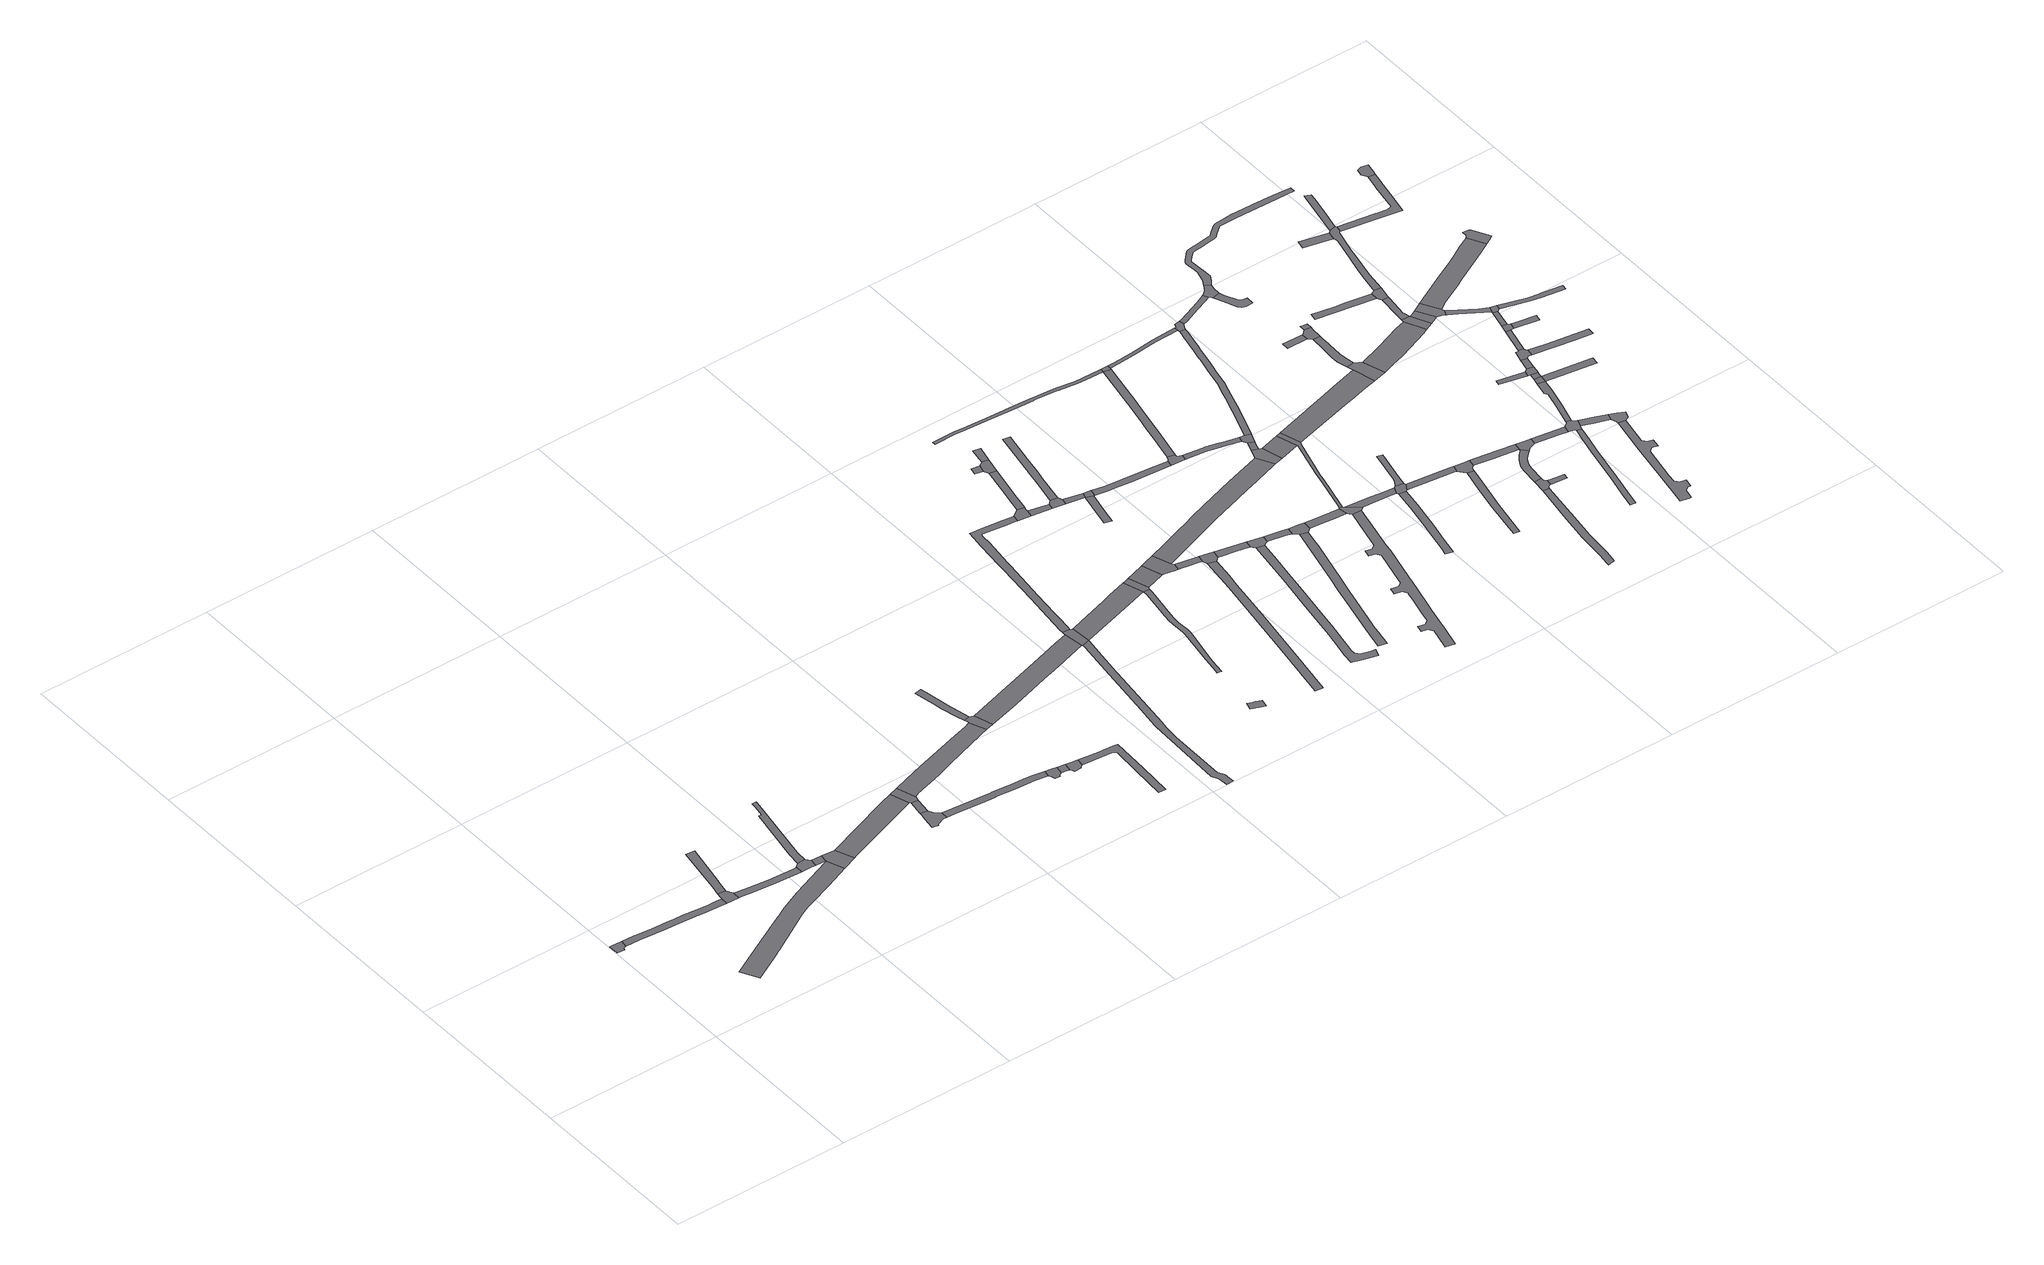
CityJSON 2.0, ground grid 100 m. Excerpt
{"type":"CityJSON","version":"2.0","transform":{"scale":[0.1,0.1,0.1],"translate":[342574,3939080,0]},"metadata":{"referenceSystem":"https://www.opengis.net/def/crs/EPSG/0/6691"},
"CityObjects":{
"road1":{"type":"Road","geometry":[{"type":"MultiSurface","lod":"1","boundaries":[[[0,1,2,3,4,5,6,7,8]]]}]},
"road2":{"type":"Road","attributes":{"RoadStructureAttribute.sectionType":"1"},"geometry":[{"type":"MultiSurface","lod":"1","boundaries":[[[7,9,10,11,12,13,14,15,16,17,18,19,20,21,22,23,24,25,26,27,28,8]]]}]},
"road3":{"type":"Road","geometry":[{"type":"MultiSurface","lod":"1","boundaries":[[[29,30,31,32,33,18,17,34]]]}]},
"road4":{"type":"Road","attributes":{"function":"2","RoadStructureAttribute.sectionType":"1"},"geometry":[{"type":"MultiSurface","lod":"1","boundaries":[[[35,36,37,38,39,40,41,42,43,44,45,46,47,48,49,50,51,52,53,54,55,56,57]]]}]},
"road5":{"type":"Road","attributes":{"RoadStructureAttribute.sectionType":"1"},"geometry":[{"type":"MultiSurface","lod":"1","boundaries":[[[30,58,59,60,61,62,63,64,31]]]}]},
"road6":{"type":"Road","attributes":{"RoadStructureAttribute.sectionType":"1"},"geometry":[{"type":"MultiSurface","lod":"1","boundaries":[[[65,66,67,68,69,70,71,72,73,74,75,29,34]]]}]},
"road7":{"type":"Road","geometry":[{"type":"MultiSurface","lod":"1","boundaries":[[[76,70,69,77,78,79,80,81]]]}]},
"road8":{"type":"Road","attributes":{"RoadStructureAttribute.sectionType":"1"},"geometry":[{"type":"MultiSurface","lod":"1","boundaries":[[[78,82,83,79]]]}]},
"road9":{"type":"Road","attributes":{"RoadStructureAttribute.sectionType":"1"},"geometry":[{"type":"MultiSurface","lod":"1","boundaries":[[[80,84,85,86,87,88,89,90,91,81]]]}]},
"road10":{"type":"Road","geometry":[{"type":"MultiSurface","lod":"1","boundaries":[[[56,92,93,83,82,57]]]}]},
"road11":{"type":"Road","attributes":{"function":"2","RoadStructureAttribute.sectionType":"1"},"geometry":[{"type":"MultiSurface","lod":"1","boundaries":[[[94,95,96,97,98,99,100,101,93,92,102,103,104,105,106,107]]]}]},
"road12":{"type":"Road","geometry":[{"type":"MultiSurface","lod":"1","boundaries":[[[108,109,110,111,112,113,114,115,116,117,118,119]]]}]},
"road13":{"type":"Road","attributes":{"RoadStructureAttribute.sectionType":"1"},"geometry":[{"type":"MultiSurface","lod":"1","boundaries":[[[111,110,120,121]]]}]},
"road14":{"type":"Road","geometry":[{"type":"MultiSurface","lod":"1","boundaries":[[[120,122,123,124,125,107,106,126,127,121]]]}]},
"road15":{"type":"Road","attributes":{"RoadStructureAttribute.sectionType":"1"},"geometry":[{"type":"MultiSurface","lod":"1","boundaries":[[[128,129,130,131,132,133,134,135,119,118,136,137,138,139,140,141,142,143,144]]]}]},
"road16":{"type":"Road","attributes":{"function":"2","RoadStructureAttribute.sectionType":"1"},"geometry":[{"type":"MultiSurface","lod":"1","boundaries":[[[145,146,147,148,149,150,151,152,153,154,155,156,157,158,125,124]]]}]},
"road17":{"type":"Road","geometry":[{"type":"MultiSurface","lod":"1","boundaries":[[[143,159,160,161,162,163,164,165,166,167,168,169,170,144]]]}]},
"road18":{"type":"Road","attributes":{"RoadStructureAttribute.sectionType":"1"},"geometry":[{"type":"MultiSurface","lod":"1","boundaries":[[[171,168,167,172,173,174]]]}]},
"road19":{"type":"Road","geometry":[{"type":"MultiSurface","lod":"1","boundaries":[[[175,176,177,153,152,178,179,180]]]}]},
"road20":{"type":"Road","attributes":{"RoadStructureAttribute.sectionType":"1"},"geometry":[{"type":"MultiSurface","lod":"1","boundaries":[[[181,182,183,184,185,186,187,175,180]]]}]},
"road21":{"type":"Road","geometry":[{"type":"MultiSurface","lod":"1","boundaries":[[[188,171,174,189,190,191,192,193,194,195]]]}]},
"road22":{"type":"Road","attributes":{"RoadStructureAttribute.sectionType":"1"},"geometry":[{"type":"MultiSurface","lod":"1","boundaries":[[[194,196,197,198,199,200,201,202,203,204,205,206,195]]]}]},
"road23":{"type":"Road","attributes":{"function":"2","RoadStructureAttribute.sectionType":"1"},"geometry":[{"type":"MultiSurface","lod":"1","boundaries":[[[178,207,208,209,210,211,212,213,214,215,216,217,218,179]]]}]},
"road24":{"type":"Road","attributes":{"RoadStructureAttribute.sectionType":"1"},"geometry":[{"type":"MultiSurface","lod":"1","boundaries":[[[219,220,221,222,223,224,225,226,227,228,229,230,231,232,233,234,235,236,237,238,239,240,241,242]]]}]},
"road25":{"type":"Road","geometry":[{"type":"MultiSurface","lod":"1","boundaries":[[[243,244,245,246,214,213,232,231,247]]]}]},
"road26":{"type":"Road","geometry":[{"type":"MultiSurface","lod":"1","boundaries":[[[248,249,250,251,252,253,254]]]}]},
"road27":{"type":"Road","attributes":{"function":"2","RoadStructureAttribute.sectionType":"1"},"geometry":[{"type":"MultiSurface","lod":"1","boundaries":[[[231,255,256,257,258,259,260,261,262,247]]]}]},
"road28":{"type":"Road","attributes":{"RoadStructureAttribute.sectionType":"1"},"geometry":[{"type":"MultiSurface","lod":"1","boundaries":[[[263,264,265,266,267,268,269,270,271,272,273,274,275,276,277,278,279,280,281,282,283,284,285,286,245,244]]]}]},
"road29":{"type":"Road","attributes":{"RoadStructureAttribute.sectionType":"1"},"geometry":[{"type":"MultiSurface","lod":"1","boundaries":[[[287,288,289,290,291,292,293,294,295,296,297,298,299,300,301,302,303,304,305,306,307,308,256]]]}]},
"road30":{"type":"Road","geometry":[{"type":"MultiSurface","lod":"1","boundaries":[[[309,310,257,256,308,311,312]]]}]},
"road31":{"type":"Road","attributes":{"function":"2","RoadStructureAttribute.sectionType":"1"},"geometry":[{"type":"MultiSurface","lod":"1","boundaries":[[[313,314,315,309,312]]]}]},
"road32":{"type":"Road","geometry":[{"type":"MultiSurface","lod":"1","boundaries":[[[276,275,316,317,318,319,320]]]}]},
"road33":{"type":"Road","attributes":{"RoadStructureAttribute.sectionType":"1"},"geometry":[{"type":"MultiSurface","lod":"1","boundaries":[[[321,322,323,324,325,326,327,328,329,330,331,332,333,334,335]]]}]},
"road34":{"type":"Road","geometry":[{"type":"MultiSurface","lod":"1","boundaries":[[[336,337,314,313,338,339,340,341,342]]]}]},
"road35":{"type":"Road","attributes":{"RoadStructureAttribute.sectionType":"1"},"geometry":[{"type":"MultiSurface","lod":"1","boundaries":[[[343,317,316,344]]]}]},
"road36":{"type":"Road","attributes":{"RoadStructureAttribute.sectionType":"1"},"geometry":[{"type":"MultiSurface","lod":"1","boundaries":[[[319,345,346,347,348,349,350,320]]]}]},
"road37":{"type":"Road","geometry":[{"type":"MultiSurface","lod":"1","boundaries":[[[351,352,353,354]]]}]},
"road38":{"type":"Road","geometry":[{"type":"MultiSurface","lod":"1","boundaries":[[[355,356,357,358,359,343,344]]]}]},
"road39":{"type":"Road","attributes":{"RoadStructureAttribute.sectionType":"1"},"geometry":[{"type":"MultiSurface","lod":"1","boundaries":[[[360,361,341,340,362,363,364,365]]]}]},
"road40":{"type":"Road","geometry":[{"type":"MultiSurface","lod":"1","boundaries":[[[366,367,354,353,368,348,347,369]]]}]},
"road41":{"type":"Road","attributes":{"RoadStructureAttribute.sectionType":"1"},"geometry":[{"type":"MultiSurface","lod":"1","boundaries":[[[370,371,372,373,366,369]]]}]},
"road42":{"type":"Road","attributes":{"RoadStructureAttribute.sectionType":"1"},"geometry":[{"type":"MultiSurface","lod":"1","boundaries":[[[374,356,355,375]]]}]},
"road43":{"type":"Road","attributes":{"RoadStructureAttribute.sectionType":"1"},"geometry":[{"type":"MultiSurface","lod":"1","boundaries":[[[376,377,378,379,380,375]]]}]},
"road44":{"type":"Road","attributes":{"RoadStructureAttribute.sectionType":"1"},"geometry":[{"type":"MultiSurface","lod":"1","boundaries":[[[381,382,383,384,385,386,387,388,389,390,391,392,393,394,395,396,397,398,399,400,401,402,403,404,405,406,407,408,409]]]}]},
"road45":{"type":"Road","geometry":[{"type":"MultiSurface","lod":"1","boundaries":[[[335,334,410,411,360,365]]]}]},
"road46":{"type":"Road","attributes":{"RoadStructureAttribute.sectionType":"1"},"geometry":[{"type":"MultiSurface","lod":"1","boundaries":[[[358,412,413,414,415,416,417,418,419,359]]]}]},
"road47":{"type":"Road","geometry":[{"type":"MultiSurface","lod":"1","boundaries":[[[374,375,380,420,421]]]}]},
"road48":{"type":"Road","attributes":{"RoadStructureAttribute.sectionType":"1"},"geometry":[{"type":"MultiSurface","lod":"1","boundaries":[[[422,411,410,423,424,425,426]]]}]},
"road49":{"type":"Road","attributes":{"RoadStructureAttribute.sectionType":"1"},"geometry":[{"type":"MultiSurface","lod":"1","boundaries":[[[427,428,429,430,431,432,433,434,435,436,437,438,439,440,441,442,443,444,445]]]}]},
"road50":{"type":"Road","geometry":[{"type":"MultiSurface","lod":"1","boundaries":[[[446,447,426,425,381,409,448,449]]]}]},
"road51":{"type":"Road","attributes":{"RoadStructureAttribute.sectionType":"1"},"geometry":[{"type":"MultiSurface","lod":"1","boundaries":[[[420,450,451,452,453,454,455,456,457,458,459,460,461,462,421]]]}]},
"road52":{"type":"Road","attributes":{"function":"2","RoadStructureAttribute.sectionType":"1"},"geometry":[{"type":"MultiSurface","lod":"1","boundaries":[[[463,464,465,466,467,468,469,470,471,336,342,472,473,474,475,476,477,478,479,480,481]]]}]},
"road53":{"type":"Road","attributes":{"RoadStructureAttribute.sectionType":"1"},"geometry":[{"type":"MultiSurface","lod":"1","boundaries":[[[482,483,484,485,486,446,449]]]}]},
"road54":{"type":"Road","attributes":{"RoadStructureAttribute.sectionType":"1"},"geometry":[{"type":"MultiSurface","lod":"1","boundaries":[[[487,488,489,490,491,492,493,494,495,496,497,498,499,500,501,502,503,504,505,506,507,508,509,510,511,512,513,514,515]]]}]},
"road55":{"type":"Road","geometry":[{"type":"MultiSurface","lod":"1","boundaries":[[[516,517,518,519,520,521,522,523,524,525,526,527,528,529,530,531,532,533,534,535,536,537,538,539,540,541,542,543,544,545,546,547,548,549,550,551,552,553]]]}]},
"road56":{"type":"Road","geometry":[{"type":"MultiSurface","lod":"1","boundaries":[[[554,555,485,484,556,557,436,435,558,559]]]}]},
"road57":{"type":"Road","geometry":[{"type":"MultiSurface","lod":"1","boundaries":[[[560,561,456,455,562,563,564,565,566,567,568,569]]]}]},
"road58":{"type":"Road","attributes":{"RoadStructureAttribute.sectionType":"1"},"geometry":[{"type":"MultiSurface","lod":"1","boundaries":[[[558,570,571,572,573,574,559]]]}]},
"road59":{"type":"Road","attributes":{"RoadStructureAttribute.sectionType":"1"},"geometry":[{"type":"MultiSurface","lod":"1","boundaries":[[[575,576,577,578,579,564,563,580,581,582,583]]]}]},
"road60":{"type":"Road","attributes":{"RoadStructureAttribute.sectionType":"1"},"geometry":[{"type":"MultiSurface","lod":"1","boundaries":[[[568,584,585,586,587,588,589,514,590,591,592,593,569]]]}]},
"road61":{"type":"Road","geometry":[{"type":"MultiSurface","lod":"1","boundaries":[[[594,595,596,573,572,527,526,597,598]]]}]},
"road62":{"type":"Road","geometry":[{"type":"MultiSurface","lod":"1","boundaries":[[[599,600,601,602,603,481,480,604]]]}]},
"road63":{"type":"Road","attributes":{"RoadStructureAttribute.sectionType":"1"},"geometry":[{"type":"MultiSurface","lod":"1","boundaries":[[[601,605,606,607,602]]]}]},
"road64":{"type":"Road","attributes":{"RoadStructureAttribute.sectionType":"1"},"geometry":[{"type":"MultiSurface","lod":"1","boundaries":[[[597,608,609,610,611,612,613,598]]]}]},
"road65":{"type":"Road","geometry":[{"type":"MultiSurface","lod":"1","boundaries":[[[614,615,616,617,618,619,620,621,622,623,624,625]]]}]},
"road66":{"type":"Road","attributes":{"RoadStructureAttribute.sectionType":"1"},"geometry":[{"type":"MultiSurface","lod":"1","boundaries":[[[626,627,628,629,630,631,632,596,595,633,634,635,636,637,638]]]}]},
"road67":{"type":"Road","geometry":[{"type":"MultiSurface","lod":"1","boundaries":[[[607,606,639,640,575,583]]]}]},
"road68":{"type":"Road","geometry":[{"type":"MultiSurface","lod":"1","boundaries":[[[641,515,514,589,642]]]}]},
"road69":{"type":"Road","geometry":[{"type":"MultiSurface","lod":"1","boundaries":[[[628,627,599,604]]]}]},
"road70":{"type":"Road","geometry":[{"type":"MultiSurface","lod":"1","boundaries":[[[643,611,610,614,625,644,645,646,647]]]}]},
"road71":{"type":"Road","attributes":{"RoadStructureAttribute.sectionType":"1"},"geometry":[{"type":"MultiSurface","lod":"1","boundaries":[[[648,649,650,651,652,653,643,647]]]}]},
"road72":{"type":"Road","attributes":{"RoadStructureAttribute.sectionType":"1"},"geometry":[{"type":"MultiSurface","lod":"1","boundaries":[[[639,654,655,656,657,658,659,660,661,662,663,664,665,666,667,668,669,670,671,672,673,674,675,676,640]]]}]},
"road73":{"type":"Road","attributes":{"RoadStructureAttribute.sectionType":"1"},"geometry":[{"type":"MultiSurface","lod":"1","boundaries":[[[677,678,679,680,681,682,683,684,685,641,642]]]}]},
"road74":{"type":"Road","attributes":{"RoadStructureAttribute.sectionType":"1"},"geometry":[{"type":"MultiSurface","lod":"1","boundaries":[[[686,687,688,645,644,689,690,691]]]}]},
"road75":{"type":"Road","attributes":{"RoadStructureAttribute.sectionType":"1"},"geometry":[{"type":"MultiSurface","lod":"1","boundaries":[[[692,693,694,695,696,697,698,699]]]}]},
"road76":{"type":"Road","attributes":{"RoadStructureAttribute.sectionType":"1"},"geometry":[{"type":"MultiSurface","lod":"1","boundaries":[[[700,701,702,703,704,705,706,707,708,709,710,711,712,713,714]]]}]},
"road77":{"type":"Road","attributes":{"function":"2","RoadStructureAttribute.sectionType":"1"},"geometry":[{"type":"MultiSurface","lod":"1","boundaries":[[[715,716,717,718,719,720,721,722,723,724,626,638]]]}]},
"road78":{"type":"Road","geometry":[{"type":"MultiSurface","lod":"1","boundaries":[[[725,726,727,728,686,691,692,699]]]}]},
"road79":{"type":"Road","geometry":[{"type":"MultiSurface","lod":"1","boundaries":[[[729,730,731,732,733,734,735,680,679,665,664]]]}]},
"road80":{"type":"Road","geometry":[{"type":"MultiSurface","lod":"1","boundaries":[[[736,737,738,739,706,705,740,741,742]]]}]},
"road81":{"type":"Road","attributes":{"RoadStructureAttribute.sectionType":"1"},"geometry":[{"type":"MultiSurface","lod":"1","boundaries":[[[743,727,726,744,745,746,747]]]}]},
"road82":{"type":"Road","geometry":[{"type":"MultiSurface","lod":"1","boundaries":[[[748,749,750,736,742]]]}]},
"road83":{"type":"Road","attributes":{"RoadStructureAttribute.sectionType":"1"},"geometry":[{"type":"MultiSurface","lod":"1","boundaries":[[[738,751,752,753,754,755,756,757,758,759,760,761,762,763,764,739]]]}]},
"road84":{"type":"Road","attributes":{"RoadStructureAttribute.sectionType":"1"},"geometry":[{"type":"MultiSurface","lod":"1","boundaries":[[[765,766,767,768,769,733,732,770,771,772,773]]]}]},
"road85":{"type":"Road","attributes":{"RoadStructureAttribute.sectionType":"1"},"geometry":[{"type":"MultiSurface","lod":"1","boundaries":[[[774,775,776,777]]]}]},
"road86":{"type":"Road","geometry":[{"type":"MultiSurface","lod":"1","boundaries":[[[746,758,757,778,779,780,781,782,783,747]]]}]},
"road87":{"type":"Road","geometry":[{"type":"MultiSurface","lod":"1","boundaries":[[[784,720,719,785,786,787,788,789]]]}]},
"road88":{"type":"Road","attributes":{"RoadStructureAttribute.sectionType":"1"},"geometry":[{"type":"MultiSurface","lod":"1","boundaries":[[[790,791,792,793,784,789,794,795,796,797,798,799]]]}]},
"road89":{"type":"Road","geometry":[{"type":"MultiSurface","lod":"1","boundaries":[[[800,801,802,803,804,805,806,807,808,809,810,765,773]]]}]},
"road90":{"type":"Road","attributes":{"RoadStructureAttribute.sectionType":"1"},"geometry":[{"type":"MultiSurface","lod":"1","boundaries":[[[803,811,812,813,814,815,816,817,818,819,820,821,822,823,804]]]}]},
"road91":{"type":"Road","geometry":[{"type":"MultiSurface","lod":"1","boundaries":[[[798,824,825,826,827,774,777,799]]]}]},
"road92":{"type":"Road","attributes":{"RoadStructureAttribute.sectionType":"1"},"geometry":[{"type":"MultiSurface","lod":"1","boundaries":[[[828,829,830,831,832,833,834,835,836,837,838,839]]]}]},
"road93":{"type":"Road","geometry":[{"type":"MultiSurface","lod":"1","boundaries":[[[825,840,841,842,826]]]}]},
"road94":{"type":"Road","attributes":{"RoadStructureAttribute.sectionType":"1"},"geometry":[{"type":"MultiSurface","lod":"1","boundaries":[[[843,781,780,844,845,846]]]}]},
"road95":{"type":"Road","attributes":{"function":"2","RoadStructureAttribute.sectionType":"1"},"geometry":[{"type":"MultiSurface","lod":"1","boundaries":[[[847,848,849,787,786,850,851,852,853]]]}]},
"road96":{"type":"Road","geometry":[{"type":"MultiSurface","lod":"1","boundaries":[[[845,854,855,828,839,856,857,858,859,860,861,862,863,846]]]}]},
"road97":{"type":"Road","geometry":[{"type":"MultiSurface","lod":"1","boundaries":[[[864,865,866,867,868,869,870,871,872,873,874,875,876,877,878,879,880,881,882,883,884,885]]]}]},
"road98":{"type":"Road","attributes":{"RoadStructureAttribute.sectionType":"1"},"geometry":[{"type":"MultiSurface","lod":"1","boundaries":[[[886,887,888,889,890,891]]]}]},
"road99":{"type":"Road","attributes":{"RoadStructureAttribute.sectionType":"1"},"geometry":[{"type":"MultiSurface","lod":"1","boundaries":[[[892,893,894,858,857,895,896,897]]]}]},
"road100":{"type":"Road","attributes":{"RoadStructureAttribute.sectionType":"1"},"geometry":[{"type":"MultiSurface","lod":"1","boundaries":[[[898,899,900,901,862,861,902,903,904]]]}]},
"road101":{"type":"Road","geometry":[{"type":"MultiSurface","lod":"1","boundaries":[[[905,906,907,908]]]}]},
"road102":{"type":"Road","geometry":[{"type":"MultiSurface","lod":"1","boundaries":[[[909,910,898,904]]]}]},
"road103":{"type":"Road","geometry":[{"type":"MultiSurface","lod":"1","boundaries":[[[911,864,885,912,913,914,892,897]]]}]},
"road104":{"type":"Road","geometry":[{"type":"MultiSurface","lod":"1","boundaries":[[[915,916,917,918,847,853]]]}]},
"road105":{"type":"Road","attributes":{"RoadStructureAttribute.sectionType":"1"},"geometry":[{"type":"MultiSurface","lod":"1","boundaries":[[[919,910,909,920,921,922,923]]]}]},
"road106":{"type":"Road","geometry":[{"type":"MultiSurface","lod":"1","boundaries":[[[922,924,925,908,907,923]]]}]},
"road107":{"type":"Road","attributes":{"RoadStructureAttribute.sectionType":"1"},"geometry":[{"type":"MultiSurface","lod":"1","boundaries":[[[926,927,918,917,928,929,930,931]]]}]},
"road108":{"type":"Road","attributes":{"RoadStructureAttribute.sectionType":"1"},"geometry":[{"type":"MultiSurface","lod":"1","boundaries":[[[932,933,934,935,936,937,938,939,940,941,942,943,944,945,946,947,948,949,950,951,952,953,954,955,807,806,956,957,958,959,960,961,962,963,964,965,966,967,968,969,970,971,972,973,974,975,976,977,978,979,980]]]}]},
"road109":{"type":"Road","attributes":{"function":"2","RoadStructureAttribute.sectionType":"1"},"geometry":[{"type":"MultiSurface","lod":"1","boundaries":[[[981,982,983,984,916,915]]]}]},
"road110":{"type":"Road","attributes":{"RoadStructureAttribute.sectionType":"1"},"geometry":[{"type":"MultiSurface","lod":"1","boundaries":[[[924,985,986,925]]]}]},
"road111":{"type":"Road","geometry":[{"type":"MultiSurface","lod":"1","boundaries":[[[987,988,989,886,891,926,931]]]}]},
"road112":{"type":"Road","geometry":[{"type":"MultiSurface","lod":"1","boundaries":[[[990,991,986,985,992,993,994,995,996,997,998,999,1000,1001]]]}]},
"road113":{"type":"Road","geometry":[{"type":"MultiSurface","lod":"1","boundaries":[[[1002,1003,1004,1005,983,982,1006,1007]]]}]},
"road114":{"type":"Road","attributes":{"RoadStructureAttribute.sectionType":"1"},"geometry":[{"type":"MultiSurface","lod":"1","boundaries":[[[1008,1009,909,904]]]}]},
"road115":{"type":"Road","attributes":{"RoadStructureAttribute.sectionType":"1"},"geometry":[{"type":"MultiSurface","lod":"1","boundaries":[[[1000,1010,1011,1001]]]}]},
"road116":{"type":"Road","attributes":{"RoadStructureAttribute.sectionType":"1"},"geometry":[{"type":"MultiSurface","lod":"1","boundaries":[[[1012,1013,1014,1015,1002,1007,1016,1017,1018,1019]]]}]},
"road117":{"type":"Road","geometry":[{"type":"MultiSurface","lod":"1","boundaries":[[[1020,1021,1022,1023,1024,1025]]]}]},
"road118":{"type":"Road","attributes":{"RoadStructureAttribute.sectionType":"1"},"geometry":[{"type":"MultiSurface","lod":"1","boundaries":[[[1026,1027,1028,1029,1030,1031,989,988,1032,1033,1034,1035,1036,1037,1038,1039,1020,1025]]]}]},
"road119":{"type":"Road","geometry":[{"type":"MultiSurface","lod":"1","boundaries":[[[1011,1010,1040,1041,1042,1043,1044,1045]]]}]},
"road120":{"type":"Road","attributes":{"RoadStructureAttribute.sectionType":"1"},"geometry":[{"type":"MultiSurface","lod":"1","boundaries":[[[1044,1046,1047,1045]]]}]},
"road121":{"type":"Road","attributes":{"RoadStructureAttribute.sectionType":"1"},"geometry":[{"type":"MultiSurface","lod":"1","boundaries":[[[995,1048,1049,1050,1051,996]]]}]},
"road122":{"type":"Road","geometry":[{"type":"MultiSurface","lod":"1","boundaries":[[[1046,1052,1053,1012,1019,1047]]]}]},
"road123":{"type":"Road","geometry":[{"type":"MultiSurface","lod":"1","boundaries":[[[1054,1055,1056,1041,1040]]]}]},
"road124":{"type":"Road","attributes":{"RoadStructureAttribute.sectionType":"1"},"geometry":[{"type":"MultiSurface","lod":"1","boundaries":[[[1057,1058,1059,1060,1039,1038,1061,1062,1063,1064,1065]]]}]},
"road125":{"type":"Road","attributes":{"function":"2","RoadStructureAttribute.sectionType":"1"},"geometry":[{"type":"MultiSurface","lod":"1","boundaries":[[[1066,1067,1068,1069,1070,1071,1072,1073,1004,1003,1074,1075,1076,1077,1078,1079,1080]]]}]},
"road126":{"type":"Road","attributes":{"RoadStructureAttribute.sectionType":"1"},"geometry":[{"type":"MultiSurface","lod":"1","boundaries":[[[1081,1082,1083,1084,1085,1086,1087,1088,1089,1053,1052]]]}]},
"road127":{"type":"Road","attributes":{"RoadStructureAttribute.sectionType":"1"},"geometry":[{"type":"MultiSurface","lod":"1","boundaries":[[[1090,1091,1092,1093,1094,1095,1096,1037,1036,1097,1098,1099,1100,1101,1102,1103,1104,1105]]]}]},
"road128":{"type":"Road","geometry":[{"type":"MultiSurface","lod":"1","boundaries":[[[1106,1107,1108,1109,1110,1111,1112,1066,1080]]]}]},
"road129":{"type":"Road","geometry":[{"type":"MultiSurface","lod":"1","boundaries":[[[1104,1113,1114,1115,1116,1117,1118,1105]]]}]}
},
"vertices":[
[17,843,0],[6,843,0],[6,799,0],[8,796,0],[8,785,0],[48,780,0],[52,792,0],[68,798,0],[76,841,0],
[152,796,0],[242,787,0],[291,784,0],[376,779,0],[470,771,0],[484,770,0],[522,767,0],[611,760,0],[646,758,0],[648,798,0],[614,800,0],[572,803,0],[516,808,0],[488,810,0],[429,815,0],[379,819,0],[337,821,0],[246,827,0],[155,835,0],[145,836,0],
[719,801,0],[699,834,0],[657,841,0],[653,815,0],[650,806,0],[717,755,0],
[1208,713,0],[965,619,0],[844,562,0],[801,540,0],[748,513,0],[549,406,0],[430,342,0],[382,316,0],[434,219,0],[496,253,0],[569,292,0],[600,309,0],[628,324,0],[634,327,0],[758,401,0],[833,444,0],[874,467,0],[913,486,0],[945,501,0],[970,512,0],[1114,566,0],[1255,621,0],[1218,716,0],
[711,895,0],[713,904,0],[724,956,0],[764,1163,0],[715,1169,0],[668,900,0],[662,867,0],
[734,755,0],[774,752,0],[909,736,0],[1049,728,0],[1075,727,0],[1076,768,0],[1051,767,0],[913,775,0],[807,788,0],[777,792,0],[731,798,0],
[1076,769,0],[1131,726,0],[1159,724,0],[1162,766,0],[1143,789,0],[1100,788,0],
[1217,720,0],[1220,763,0],
[1147,856,0],[1221,1266,0],[1222,1273,0],[1198,1273,0],[1194,1247,0],[1183,1181,0],[1167,1183,0],[1107,861,0],
[1339,654,0],[1299,758,0],
[1700,907,0],[1600,869,0],[1590,866,0],[1581,862,0],[1475,823,0],[1450,813,0],[1336,771,0],[1313,762,0],[1351,659,0],[1464,701,0],[1517,721,0],[1768,812,0],[1797,822,0],[1763,927,0],
[1857,682,0],[1843,696,0],[1830,719,0],[1791,725,0],[1789,713,0],[1784,682,0],[1773,608,0],[1807,603,0],[1810,610,0],[1852,626,0],[1874,625,0],[1876,668,0],
[1844,810,0],[1805,816,0],
[1846,820,0],[1847,832,0],[1851,838,0],[1817,944,0],[1802,821,0],[1804,820,0],
[2421,617,0],[2382,625,0],[2335,630,0],[2268,634,0],[2255,635,0],[2160,643,0],[2153,643,0],[2076,648,0],[1921,624,0],[2073,608,0],[2149,604,0],[2150,604,0],[2265,594,0],[2332,590,0],[2377,585,0],[2447,574,0],[2453,611,0],
[1862,844,0],[1874,849,0],[2038,899,0],[2104,922,0],[2245,970,0],[2283,983,0],[2387,1019,0],[2426,1030,0],[2387,1119,0],[2360,1111,0],[2275,1086,0],[2274,1085,0],[2006,1005,0],[1901,971,0],
[2454,568,0],[2455,564,0],[2458,558,0],[2463,541,0],[2490,538,0],[2490,540,0],[2497,548,0],[2504,552,0],[2510,553,0],[2518,601,0],[2492,605,0],[2454,611,0],
[2564,593,0],[2531,554,0],[2549,551,0],[2557,548,0],
[2384,1147,0],[2387,1139,0],[2389,1127,0],[2470,1041,0],[2439,1146,0],[2417,1156,0],
[2389,1291,0],[2364,1426,0],[2358,1459,0],[2319,1452,0],[2340,1336,0],[2350,1283,0],[2372,1190,0],
[2595,588,0],[2562,544,0],[2566,538,0],[2568,526,0],[2608,525,0],[2608,528,0],[2628,542,0],[2632,583,0],
[2798,526,0],[2816,508,0],[2803,347,0],[2796,240,0],[2791,155,0],[2832,154,0],[2843,344,0],[2855,559,0],[2829,562,0],[2778,568,0],[2751,570,0],
[2651,1093,0],[2831,1148,0],[2909,1171,0],[2919,1174,0],[3029,1207,0],[3042,1211,0],[3168,1249,0],[3152,1360,0],[3081,1339,0],[3033,1324,0],[2871,1275,0],[2620,1199,0],
[3124,35,0],[3122,69,0],[3104,103,0],[3109,431,0],[3115,504,0],[3121,549,0],[3122,559,0],[3140,696,0],[3178,982,0],[3179,994,0],[3199,1132,0],[3213,1223,0],[3218,1258,0],[3175,1245,0],[3173,1228,0],[3140,999,0],[3101,701,0],[3082,563,0],[3081,550,0],[3063,96,0],[3063,95,0],[3083,58,0],[3085,4,0],[3126,7,0],
[3199,1375,0],[3197,1381,0],[3156,1384,0],[3155,1372,0],[3208,1374,0],
[3603,400,0],[3573,410,0],[3559,415,0],[3530,426,0],[3518,382,0],[3558,366,0],[3593,353,0],
[3574,1366,0],[3646,1388,0],[3611,1499,0],[3576,1488,0],[3500,1465,0],[3451,1449,0],[3280,1394,0],[3220,1376,0],
[3199,1397,0],[3209,1487,0],[3212,1518,0],[3230,1676,0],[3260,1927,0],[3263,1954,0],[3285,2125,0],[3290,2191,0],[3294,2198,0],[3300,2198,0],[3435,2182,0],[3475,2178,0],[3493,2175,0],[3498,2211,0],[3439,2222,0],[3302,2238,0],[3271,2238,0],[3254,2239,0],[3239,2129,0],[3222,1970,0],[3217,1924,0],[3190,1678,0],[3171,1523,0],[3157,1402,0],
[3647,1383,0],[3648,1362,0],[3618,1178,0],[3612,1141,0],[3611,1106,0],[3613,1037,0],[3611,1013,0],[3575,807,0],[3564,732,0],[3558,692,0],[3563,692,0],[3581,689,0],[3593,773,0],[3596,793,0],[3627,941,0],[3641,1009,0],[3643,1036,0],[3641,1106,0],[3642,1139,0],[3647,1173,0],[3678,1361,0],[3681,1383,0],
[3652,1512,0],[3630,1505,0],[3682,1392,0],[3687,1400,0],
[3796,1433,0],[3758,1546,0],[3695,1525,0],
[3568,2165,0],[3574,2204,0],[3577,2219,0],[3580,2233,0],[3541,2241,0],
[4006,1284,0],[3989,1164,0],[3951,926,0],[3905,639,0],[3872,446,0],[3847,301,0],[3891,293,0],[3908,390,0],[3924,486,0],[3950,632,0],[3995,912,0],[4034,1157,0],[4045,1234,0],[4063,1354,0],[4018,1368,0],
[3844,1575,0],[3792,1557,0],[3807,1433,0],[3867,1422,0],[3880,1419,0],[3887,1459,0],[3878,1472,0],
[3687,2181,0],[3681,2148,0],
[3601,2337,0],[3604,2349,0],[3641,2530,0],[3601,2537,0],[3565,2357,0],[3560,2332,0],
[3553,2617,0],[3544,2577,0],[3587,2566,0],[3599,2610,0],
[3751,2135,0],[3759,2172,0],[3750,2191,0],[3749,2193,0],[3710,2201,0],
[4017,1435,0],[4004,1438,0],[3903,1415,0],[3928,1411,0],[3997,1398,0],[4009,1396,0],
[3623,2628,0],[3620,2624,0],[3599,2544,0],[3661,2620,0],
[3672,2671,0],[3681,2711,0],[3641,2719,0],[3628,2653,0],
[3868,2147,0],[3857,2116,0],
[3823,1963,0],[3812,1909,0],[3851,1900,0],[3870,1989,0],[3894,2101,0],
[4274,1317,0],[4237,1082,0],[4224,1007,0],[4189,803,0],[4164,645,0],[4154,594,0],[4144,542,0],[4134,492,0],[4125,444,0],[4122,425,0],[4114,364,0],[4122,362,0],[4145,354,0],[4155,350,0],[4194,337,0],[4202,336,0],[4249,325,0],[4265,368,0],[4236,375,0],[4186,386,0],[4169,411,0],[4169,435,0],[4208,638,0],[4218,700,0],[4234,795,0],[4262,959,0],[4281,1074,0],[4300,1192,0],[4319,1310,0],
[4085,1374,0],[4095,1418,0],
[3781,2355,0],[3791,2406,0],[3811,2513,0],[3846,2694,0],[3807,2701,0],[3774,2527,0],[3752,2414,0],[3739,2351,0],
[3902,2102,0],[3908,2140,0],
[4187,1398,0],[4104,1371,0],[4179,1357,0],[4258,1343,0],[4264,1382,0],
[4354,465,0],[4365,516,0],[4367,523,0],[4413,718,0],[4433,798,0],[4456,892,0],[4520,1153,0],[4527,1182,0],[4543,1260,0],[4501,1270,0],[4482,1191,0],[4416,918,0],[4393,827,0],[4369,729,0],[4321,522,0],[4306,453,0],[4291,388,0],[4291,383,0],[4335,370,0],
[4353,1364,0],[4352,1364,0],[4320,1311,0],[4346,1326,0],
[3974,2089,0],[4027,2083,0],[4034,2082,0],[4103,2074,0],[4157,2070,0],[4329,2056,0],[4333,2089,0],[4225,2100,0],[4107,2112,0],[4090,2114,0],[4065,2117,0],[3979,2127,0],[3918,2138,0],
[4673,1853,0],[4557,1817,0],[4476,1791,0],[4273,1725,0],[4248,1717,0],[4203,1702,0],[4090,1660,0],[4088,1660,0],[3940,1607,0],[3974,1505,0],[3976,1506,0],[4238,1601,0],[4253,1606,0],[4427,1663,0],[4508,1689,0],[4535,1697,0],[4707,1752,0],[4729,1759,0],[4679,1855,0],
[4346,1325,0],[4443,1305,0],[4475,1298,0],[4483,1338,0],[4453,1344,0],
[4347,2833,0],[4245,2849,0],[4231,2850,0],[4141,2858,0],[4113,2861,0],[4032,2865,0],[3838,2876,0],[3737,2882,0],[3706,2884,0],[3705,2884,0],[3690,2885,0],[3655,2889,0],[3529,2887,0],[3529,2867,0],[3654,2869,0],[3676,2867,0],[3689,2865,0],[3735,2862,0],[3836,2856,0],[4012,2846,0],[4032,2845,0],[4099,2841,0],[4112,2841,0],[4233,2830,0],[4243,2829,0],[4345,2813,0],[4393,2812,0],[4496,2809,0],[4497,2829,0],
[4622,292,0],[4637,352,0],[4657,437,0],[4666,473,0],[4699,606,0],[4710,657,0],[4721,702,0],[4772,915,0],[4779,955,0],[4814,1106,0],[4844,1233,0],[4793,1234,0],[4775,1159,0],[4734,990,0],[4709,973,0],[4674,982,0],[4665,943,0],[4701,934,0],[4717,909,0],[4717,907,0],[4668,707,0],[4664,690,0],[4639,674,0],[4599,683,0],[4590,644,0],[4630,635,0],[4646,609,0],[4645,606,0],[4630,544,0],[4607,451,0],[4592,389,0],[4567,373,0],[4530,382,0],[4520,343,0],[4557,334,0],[4573,309,0],[4542,181,0],[4592,169,0],
[4539,1331,0],[4511,1334,0],[4478,1296,0],[4501,1271,0],[4566,1279,0],[4572,1327,0],
[4345,2100,0],[4340,2093,0],[4348,2054,0],[4407,2050,0],[4414,2082,0],[4403,2085,0],[4393,2089,0],[4390,2094,0],[4391,2104,0],[4351,2115,0],
[4665,1269,0],[4695,1266,0],[4776,1259,0],[4767,1306,0],[4656,1318,0],
[4713,2024,0],[4644,2040,0],[4601,2050,0],[4540,2064,0],[4530,2066,0],[4524,2034,0],[4595,2019,0],[4637,2010,0],[4706,1992,0],
[4436,2311,0],[4441,2331,0],[4460,2424,0],[4468,2463,0],[4487,2546,0],[4537,2800,0],[4446,2555,0],[4417,2420,0],[4400,2340,0],[4387,2283,0],
[4788,1305,0],[4788,1311,0],[4774,1316,0],[4869,1250,0],[4793,1302,0],
[4750,1890,0],[4741,1893,0],[4735,1899,0],[4700,1911,0],[4681,1857,0],[4782,1773,0],
[4738,1913,0],[4753,1951,0],[4719,1964,0],
[4989,1240,0],[4995,1239,0],[5054,1233,0],[5072,1272,0],[4993,1279,0],[4939,1286,0],
[5060,1223,0],[5043,1108,0],[5011,940,0],[4995,865,0],[4975,774,0],[4965,731,0],[5004,722,0],[5014,766,0],[5026,823,0],[5050,932,0],[5083,1101,0],[5101,1215,0],
[4891,1930,0],[4862,1922,0],[4895,1805,0],[4899,1804,0],[4837,1574,0],[4832,1552,0],[4780,1337,0],[4794,1334,0],[4842,1531,0],[4847,1554,0],[4851,1570,0],[4916,1801,0],[4924,1813,0],
[4775,2007,0],[4744,2018,0],
[4539,2828,0],[4539,2808,0],
[5081,1276,0],[5110,1222,0],[5131,1259,0],[5128,1264,0],[5128,1270,0],
[5136,1313,0],[5177,1501,0],[5148,1507,0],[5107,1322,0],[5100,1305,0],[5086,1283,0],
[4839,2188,0],[4866,2269,0],[4888,2338,0],[4907,2393,0],[4925,2477,0],[4932,2508,0],[4948,2575,0],[4966,2656,0],[4971,2675,0],[4999,2797,0],[5002,2820,0],[4969,2824,0],[4966,2803,0],[4962,2784,0],[4934,2663,0],[4926,2627,0],[4916,2582,0],[4897,2500,0],[4875,2402,0],[4869,2383,0],[4857,2349,0],[4839,2294,0],[4808,2199,0],
[4691,2816,0],[4831,2831,0],[4968,2837,0],[4967,2858,0],[4829,2851,0],[4743,2842,0],[4690,2836,0],[4583,2831,0],[4545,2828,0],
[5396,1226,0],[5371,1229,0],[5246,1245,0],[5205,1210,0],[5379,1188,0],[5385,1187,0],
[5415,1147,0],[5384,1015,0],[5354,864,0],[5317,653,0],[5349,648,0],[5391,862,0],[5423,1006,0],[5451,1139,0],
[5585,267,0],[5589,325,0],[5598,423,0],[5627,605,0],[5627,609,0],[5657,816,0],[5623,820,0],[5587,613,0],[5587,611,0],[5559,428,0],[5549,328,0],[5545,270,0],[5537,207,0],[5533,189,0],[5575,198,0],
[5118,1867,0],[5258,1904,0],[5339,1925,0],[5418,1945,0],[5484,1961,0],[5453,2089,0],[5304,2047,0],[5234,2027,0],[5151,2004,0],[5090,1986,0],
[5456,1161,0],[5473,1172,0],[5480,1215,0],[5469,1217,0],
[5002,2823,0],[5007,2838,0],[5018,2853,0],[5022,2854,0],[5013,2883,0],[4983,2881,0],[4976,2859,0],
[5684,870,0],[5673,880,0],[5672,897,0],[5632,897,0],[5662,828,0],[5670,834,0],[5680,836,0],
[5563,1202,0],[5593,1154,0],[5600,1153,0],[5721,1135,0],[5727,1176,0],
[5773,824,0],[5776,855,0],[5703,865,0],
[5682,991,0],[5688,1017,0],[5698,1038,0],[5709,1055,0],[5723,1071,0],[5742,1089,0],[5751,1097,0],[5722,1132,0],[5717,1123,0],[5694,1099,0],[5677,1079,0],[5664,1058,0],[5650,1031,0],[5642,998,0],
[5223,2970,0],[5187,2954,0],[5165,2944,0],[5127,2927,0],[5029,2888,0],[5039,2860,0],[5138,2900,0],[5199,2926,0],[5236,2942,0],
[5419,2447,0],[5304,2449,0],[5303,2409,0],[5419,2408,0],
[5765,1109,0],[5783,1117,0],[5807,1124,0],[5813,1163,0],[5807,1164,0],[5760,1171,0],
[5444,2127,0],[5525,1973,0],[5563,1983,0],[5523,2106,0],[5508,2116,0],[5487,2129,0],
[5434,2302,0],[5427,2221,0],[5430,2184,0],[5437,2155,0],[5478,2189,0],[5475,2223,0],[5479,2350,0],[5479,2362,0],[5481,2384,0],[5440,2386,0],
[5242,2941,0],[5244,2938,0],[5247,2935,0],[5250,2924,0],[5293,2938,0],[5295,2978,0],[5303,3008,0],[5272,3026,0],[5264,3012,0],[5252,2994,0],[5224,2971,0],
[5253,2917,0],[5271,2875,0],[5303,2801,0],[5315,2784,0],[5325,2780,0],[5336,2777,0],[5377,2779,0],[5379,2826,0],[5357,2829,0],[5343,2835,0],[5332,2846,0],[5307,2901,0],[5296,2925,0],
[5485,2452,0],[5487,2464,0],[5448,2469,0],[5426,2447,0],
[6025,1081,0],[6009,1014,0],[5986,917,0],[5937,693,0],[5911,576,0],[5890,483,0],[5918,477,0],[5939,572,0],[5964,687,0],[6013,911,0],[6030,984,0],[6052,1075,0],
[5490,2497,0],[5460,2501,0],[5451,2502,0],
[5911,1148,0],[5943,1103,0],[5987,1097,0],[5995,1135,0],
[5863,2228,0],[5805,2209,0],[5659,2152,0],[5630,2004,0],[5703,2027,0],[5886,2100,0],[5916,2115,0],
[6001,1093,0],[6019,1088,0],[6055,1086,0],[6059,1094,0],[6074,1135,0],[6063,1139,0],[6051,1151,0],[6051,1156,0],[6023,1164,0],[6020,1152,0],
[6216,1003,0],[6175,786,0],[6132,550,0],[6096,359,0],[6142,350,0],[6155,348,0],[6158,362,0],[6166,404,0],[6190,421,0],[6205,418,0],[6214,467,0],[6180,474,0],[6163,499,0],[6171,545,0],[6208,741,0],[6208,742,0],[6233,759,0],[6264,752,0],[6274,801,0],[6242,808,0],[6225,833,0],[6255,995,0],
[5869,2485,0],[5725,2510,0],[5678,2517,0],[5546,2540,0],[5539,2500,0],[5867,2445,0],
[6218,1081,0],[6191,1092,0],[6165,1102,0],[6132,1070,0],[6152,1064,0],[6204,1044,0],
[6088,1470,0],[6071,1394,0],[6082,1375,0],[6056,1276,0],[6083,1269,0],[6114,1388,0],[6128,1461,0],
[5946,1608,0],[5939,1579,0],[6088,1547,0],[6095,1576,0],
[6136,1501,0],[6096,1505,0],
[6218,1018,0],[6282,1008,0],[6295,1047,0],[6258,1066,0],
[5963,2137,0],[5914,2240,0],[5912,2242,0],[5864,2245,0],
[6102,1531,0],[6136,1502,0],[6140,1525,0],[6143,1535,0],[6105,1543,0],
[6152,1582,0],[6116,1589,0],
[5883,2420,0],[5867,2284,0],[5903,2274,0],[5902,2283,0],[5917,2406,0],[5918,2415,0],
[5942,3357,0],[5827,3363,0],[5769,3365,0],[5697,3366,0],[5598,3359,0],[5582,3354,0],[5575,3348,0],[5533,3314,0],[5521,3301,0],[5515,3299,0],[5503,3299,0],[5431,3290,0],[5397,3286,0],[5377,3283,0],[5361,3276,0],[5317,3233,0],[5307,3220,0],[5302,3207,0],[5303,3182,0],[5305,3158,0],[5307,3141,0],[5307,3121,0],[5293,3072,0],[5290,3058,0],[5320,3030,0],[5339,3062,0],[5337,3117,0],[5337,3142,0],[5333,3184,0],[5332,3202,0],[5334,3205,0],[5339,3213,0],[5378,3251,0],[5386,3254,0],[5400,3256,0],[5434,3260,0],[5506,3269,0],[5521,3270,0],[5538,3276,0],[5553,3292,0],[5594,3325,0],[5596,3327,0],[5605,3330,0],[5694,3331,0],[5791,3330,0],[5823,3329,0],[5900,3326,0],[6045,3321,0],[6046,3351,0],
[5976,2143,0],[6010,2160,0],[5955,2260,0],[5927,2245,0],
[6166,1650,0],[6131,1656,0],
[5920,2425,0],[5931,2493,0],[5894,2499,0],
[6166,1716,0],[6148,1718,0],[6175,1659,0],[6181,1660,0],[6190,1660,0],[6199,1658,0],[6206,1698,0],[6201,1700,0],[6198,1705,0],[6196,1710,0],[6195,1717,0],[6168,1723,0],
[6070,2176,0],[6064,2188,0],[6008,2289,0],[5966,2266,0],[6036,2155,0],[6054,2146,0],
[6410,1420,0],[6416,1460,0],
[6233,1867,0],[6205,1869,0],
[6257,2062,0],[6241,2070,0],[6207,2086,0],[6083,2164,0],[6060,2143,0],[6107,2114,0],[6210,2049,0],[6242,2028,0],
[5986,2973,0],[5827,3008,0],[5816,2959,0],[5937,2932,0],[5967,2926,0],[5976,2922,0],
[5980,2912,0],[5981,2895,0],[5950,2765,0],[5926,2665,0],[5914,2615,0],[5897,2513,0],[5949,2608,0],[5981,2761,0],[5989,2802,0],[6027,2945,0],[6034,2946,0],[6042,2985,0],[6037,2992,0],[5997,2979,0],
[6251,1868,0],[6259,1903,0],[6251,1905,0],[6246,1907,0],[6244,1911,0],[6216,1918,0],
[6268,2015,0],[6241,2021,0],
[6433,1617,0],[6528,1605,0],[6534,1647,0],[6306,1678,0],
[6284,2026,0],[6291,2053,0],
[6389,1843,0],[6395,1878,0],[6294,1895,0],
[6059,3262,0],[6056,3250,0],[6048,3207,0],[6025,3104,0],[6037,2994,0],[6058,3090,0],[6082,3200,0],[6090,3244,0],[6091,3250,0],
[6481,2541,0],[6413,2506,0],[6367,2479,0],[6316,2450,0],[6226,2405,0],[6212,2398,0],[6109,2343,0],[6045,2310,0],[6109,2219,0],[6238,2287,0],[6256,2297,0],[6277,2308,0],[6394,2370,0],[6471,2411,0],[6535,2447,0],
[6437,1981,0],[6500,1970,0],[6545,1963,0],[6628,1950,0],[6632,1978,0],[6531,1994,0],[6517,1997,0],[6505,1999,0],[6444,2008,0],
[6371,3111,0],[6370,3105,0],[6357,3039,0],[6342,2948,0],[6313,2939,0],[6253,2949,0],[6251,2949,0],[6263,2907,0],[6304,2900,0],[6368,2889,0],[6395,3025,0],[6409,3097,0],[6413,3113,0],[6423,3157,0],[6428,3183,0],[6389,3190,0],
[6568,2466,0],[6589,2479,0],[6536,2574,0],[6532,2575,0],[6532,2581,0],[6495,2584,0],[6493,2555,0],
[6433,3204,0],[6444,3259,0],[6408,3267,0],[6380,3258,0],[6372,3221,0],[6389,3195,0]
]}
